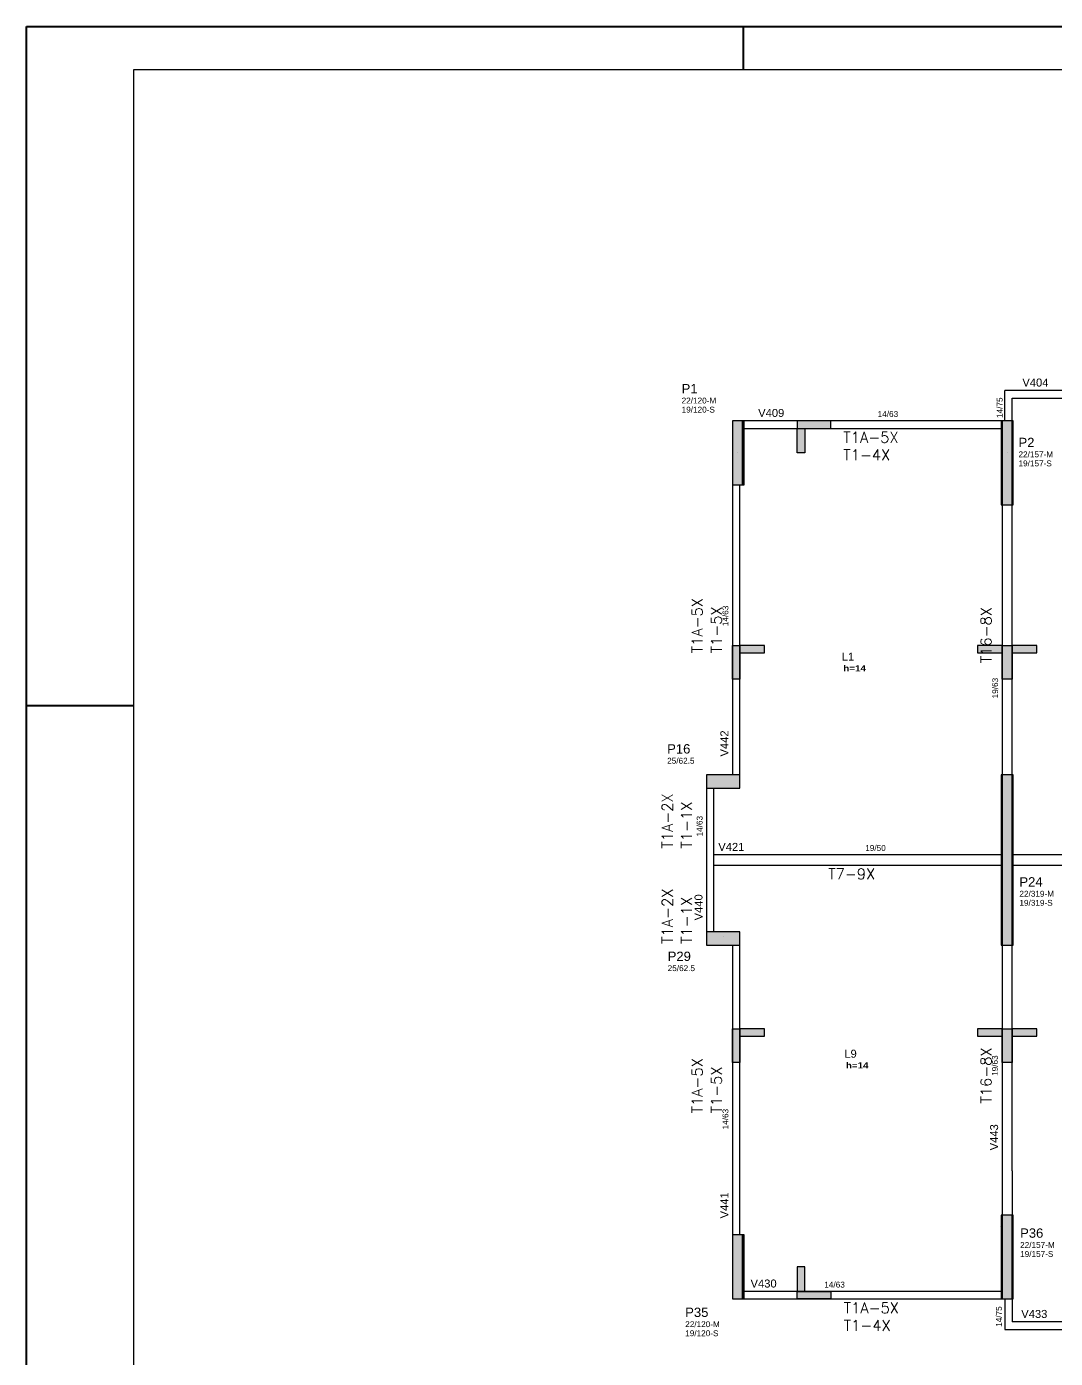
# Model space of a CAD drawing. Extents: x 17311 to 161354, y 153625 to 213544.
# Drawn here: x 17311 to 19239, y 211047 to 213544 of the extents above; entities that cross this region are included whole.
import ezdxf

# ---------------------------------------------------------------- set-up
doc = ezdxf.new("R2010")
doc.units = 0
doc.layers.get('0').update_dxf_attribs({"linetype": 'CONTINUOUS'})
for name, color, linetype in [('8', 111, 'CONTINUOUS'), ('MTH-DIM-PILAR', 3, 'CONTINUOUS'), ('MTH-DIM-VIGA', 3, 'CONTINUOUS'), ('MTH-FACE-VIGA', 7, 'CONTINUOUS'), ('MTH-LINHA-SEÇÃO', 16, 'CONTINUOUS'), ('MTH-PILAR-SEGUE', 5, 'CONTINUOUS'), ('MTH-SOMBRA21', 150, 'CONTINUOUS'), ('MTH-SOMBRA25', 253, 'CONTINUOUS'), ('MTH-TIT1-PILAR', 5, 'CONTINUOUS'), ('MTH-TIT1-VIGA', 5, 'CONTINUOUS'), ('MTH-TXT-NEGRITO', 5, 'CONTINUOUS')]:
    doc.layers.add(name, color=color, linetype=linetype)
doc.layers.add('FOLHA', color=255, linetype='CONTINUOUS', lineweight=40)
doc.styles.get("Standard").update_dxf_attribs({"font": 'ROMANS.SHX'})
doc.styles.add('TQS_ARIAL', font='arial.ttf')
doc.styles.add('TQS_ARIAL_BLACK', font='ariblk.ttf')

msp = doc.modelspace()

# ---------------------------------------------------------------- linework, layer by layer
at = {"color": 30}
for p, q in [((17511.8, 213463.46), (24239.28, 213463.46)), ((17511.8, 205180.82), (17511.8, 213463.46))]:
    msp.add_line(p, q, dxfattribs=at)
at = {"layer": 'FOLHA'}
for p, q in [((17310.62, 213543.93), (24319.75, 213543.93)), ((17310.62, 205100.34), (17310.62, 213543.93)), ((18654.51, 213463.46), (18654.51, 213543.93)), ((17511.8, 212270.42), (17310.62, 212270.42))]:
    msp.add_line(p, q, dxfattribs=at)
at = {"layer": 'MTH-FACE-VIGA', "linetype": 'Continuous'}
for p, q in [((19432.94, 212861.73), (19143.94, 212861.73)), ((19143.94, 212804.73), (19143.94, 212861.73)), ((19157.94, 212847.73), (19432.94, 212847.73)), ((19157.94, 212804.73), (19157.94, 212847.73)), ((18652.44, 212800.45), (18655.41, 212803.42)), ((18655.41, 212803.42), (18655.44, 212803.45)), ((19138.94, 212804.73), (18655.44, 212804.73)), ((19137.44, 212803.91), (19138.27, 212804.73)), ((19157.94, 212803.91), (19158.77, 212804.73)), ((18652.44, 212793.38), (18655.23, 212796.17)), ((18652.44, 212786.31), (18655.05, 212788.91)), ((18652.44, 212779.24), (18654.87, 212781.66)), ((18654.87, 212781.66), (18655.44, 212782.24)), ((18655.05, 212788.91), (18655.44, 212789.31)), ((18655.23, 212796.17), (18655.44, 212796.38)), ((18655.44, 212790.73), (19137.44, 212790.73)), ((19137.44, 212796.83), (19138.88, 212798.27)), ((19137.44, 212789.76), (19138.82, 212791.13)), ((19137.44, 212782.69), (19138.75, 212783.99)), ((19137.44, 212775.62), (19138.68, 212776.86)), ((19138.68, 212776.86), (19138.94, 212777.12)), ((19138.75, 212783.99), (19138.94, 212784.19)), ((19138.82, 212791.13), (19138.94, 212791.26)), ((19138.88, 212798.27), (19138.94, 212798.33)), ((19157.94, 212796.83), (19159.38, 212798.27)), ((19157.94, 212789.76), (19159.32, 212791.13)), ((19157.94, 212782.69), (19159.25, 212783.99)), ((19157.94, 212775.62), (19159.18, 212776.86)), ((19159.18, 212776.86), (19159.44, 212777.12)), ((19159.25, 212783.99), (19159.44, 212784.19)), ((19159.32, 212791.13), (19159.44, 212791.26)), ((19159.38, 212798.27), (19159.44, 212798.33)), ((18652.44, 212772.17), (18654.69, 212774.41)), ((18652.44, 212765.1), (18654.51, 212767.16)), ((18652.44, 212758.03), (18654.32, 212759.9)), ((18652.44, 212750.95), (18654.14, 212752.65)), ((18654.14, 212752.65), (18655.44, 212753.95)), ((18654.32, 212759.9), (18655.44, 212761.03)), ((18654.51, 212767.16), (18655.44, 212768.1)), ((18654.69, 212774.41), (18655.44, 212775.17)), ((19137.44, 212768.55), (19138.61, 212769.72)), ((19137.44, 212761.48), (19138.54, 212762.58)), ((19137.44, 212754.41), (19138.47, 212755.44)), ((19138.47, 212755.44), (19138.94, 212755.91)), ((19138.54, 212762.58), (19138.94, 212762.98)), ((19138.61, 212769.72), (19138.94, 212770.05)), ((19157.94, 212768.55), (19159.11, 212769.72)), ((19157.94, 212761.48), (19159.04, 212762.58)), ((19157.94, 212754.41), (19158.97, 212755.44)), ((19158.97, 212755.44), (19159.44, 212755.91)), ((19159.04, 212762.58), (19159.44, 212762.98)), ((19159.11, 212769.72), (19159.44, 212770.05)), ((18652.44, 212743.88), (18653.96, 212745.4)), ((18652.44, 212736.81), (18653.78, 212738.15)), ((18652.44, 212729.74), (18653.6, 212730.9)), ((18653.6, 212730.9), (18655.44, 212732.74)), ((18653.78, 212738.15), (18655.44, 212739.81)), ((18653.96, 212745.4), (18655.44, 212746.88)), ((19137.44, 212747.34), (19138.41, 212748.3)), ((19137.44, 212740.27), (19138.34, 212741.16)), ((19137.44, 212733.2), (19138.27, 212734.02)), ((19137.44, 212726.12), (19138.2, 212726.88)), ((19138.2, 212726.88), (19138.94, 212727.62)), ((19138.27, 212734.02), (19138.94, 212734.7)), ((19138.34, 212741.16), (19138.94, 212741.77)), ((19138.41, 212748.3), (19138.94, 212748.84)), ((19157.94, 212747.34), (19158.91, 212748.3)), ((19157.94, 212740.27), (19158.84, 212741.16)), ((19157.94, 212733.2), (19158.77, 212734.02)), ((19157.94, 212726.12), (19158.7, 212726.88)), ((19158.7, 212726.88), (19159.44, 212727.62)), ((19158.77, 212734.02), (19159.44, 212734.7)), ((19158.84, 212741.16), (19159.44, 212741.77)), ((19158.91, 212748.3), (19159.44, 212748.84)), ((18652.44, 212722.67), (18653.42, 212723.64)), ((18652.44, 212715.6), (18653.24, 212716.39)), ((18652.44, 212708.53), (18653.06, 212709.14)), ((18652.44, 212701.46), (18652.87, 212701.89)), ((18652.87, 212701.89), (18655.44, 212704.46)), ((18653.06, 212709.14), (18655.44, 212711.53)), ((18653.24, 212716.39), (18655.44, 212718.6)), ((18653.42, 212723.64), (18655.44, 212725.67)), ((19137.44, 212719.05), (19138.13, 212719.74)), ((19137.44, 212711.98), (19138.06, 212712.6)), ((19137.44, 212704.91), (19138, 212705.46)), ((19138, 212705.46), (19138.94, 212706.41)), ((19138.06, 212712.6), (19138.94, 212713.48)), ((19138.13, 212719.74), (19138.94, 212720.55)), ((19157.94, 212719.05), (19158.63, 212719.74)), ((19157.94, 212711.98), (19158.56, 212712.6)), ((19157.94, 212704.91), (19158.5, 212705.46)), ((19158.5, 212705.46), (19159.44, 212706.41)), ((19158.56, 212712.6), (19159.44, 212713.48)), ((19158.63, 212719.74), (19159.44, 212720.55)), ((18633.44, 212684.73), (18633.44, 212141.23)), ((18647.44, 212141.23), (18647.44, 212684.73)), ((18652.44, 212694.39), (18652.69, 212694.63)), ((18652.44, 212687.31), (18652.51, 212687.38)), ((18652.51, 212687.38), (18655.44, 212690.31)), ((18652.69, 212694.63), (18655.44, 212697.39)), ((19137.44, 212697.84), (19137.93, 212698.32)), ((19137.44, 212690.77), (19137.86, 212691.18)), ((19137.44, 212683.7), (19137.79, 212684.04)), ((19137.44, 212676.63), (19137.72, 212676.91)), ((19137.72, 212676.91), (19138.94, 212678.13)), ((19137.79, 212684.04), (19138.94, 212685.2)), ((19137.86, 212691.18), (19138.94, 212692.27)), ((19137.93, 212698.32), (19138.94, 212699.34)), ((19157.94, 212697.84), (19158.43, 212698.32)), ((19157.94, 212690.77), (19158.36, 212691.18)), ((19157.94, 212683.7), (19158.29, 212684.04)), ((19157.94, 212676.63), (19158.22, 212676.91)), ((19158.22, 212676.91), (19159.44, 212678.13)), ((19158.29, 212684.04), (19159.44, 212685.2)), ((19158.36, 212691.18), (19159.44, 212692.27)), ((19158.43, 212698.32), (19159.44, 212699.34)), ((19137.44, 212669.56), (19137.66, 212669.77)), ((19137.44, 212662.48), (19137.59, 212662.63)), ((19137.44, 212655.41), (19137.52, 212655.49)), ((19137.52, 212655.49), (19138.94, 212656.91)), ((19137.59, 212662.63), (19138.94, 212663.98)), ((19137.66, 212669.77), (19138.94, 212671.06)), ((19157.94, 212669.56), (19158.16, 212669.77)), ((19157.94, 212662.48), (19158.09, 212662.63)), ((19157.94, 212655.41), (19158.02, 212655.49)), ((19158.02, 212655.49), (19159.44, 212656.91)), ((19158.09, 212662.63), (19159.44, 212663.98)), ((19158.16, 212669.77), (19159.44, 212671.06)), ((19137.45, 212648.35), (19138.94, 212649.84)), ((19138.94, 212647.73), (19138.94, 212141.23)), ((19157.94, 212564.73), (19157.94, 212647.73)), ((19157.95, 212648.35), (19159.44, 212649.84)), ((19157.94, 212141.23), (19157.94, 212564.73)), ((19137.44, 212139.94), (19138.73, 212141.23)), ((19137.44, 212132.87), (19138.91, 212134.34)), ((19137.44, 212125.8), (19138.88, 212127.23)), ((19138.88, 212127.23), (19138.94, 212127.3)), ((19138.91, 212134.34), (19138.94, 212134.37)), ((19157.94, 212139.23), (19159.44, 212140.72)), ((19157.94, 212132.15), (19159.41, 212133.62)), ((19159.41, 212133.62), (19159.44, 212133.65)), ((18584.94, 212116.23), (18584.94, 211847.23)), ((18598.94, 211847.23), (18598.94, 212116.23)), ((19137.44, 212118.73), (19138.85, 212120.13)), ((19137.44, 212111.65), (19138.81, 212113.02)), ((19137.44, 212104.58), (19138.78, 212105.92)), ((19138.78, 212105.92), (19138.94, 212106.08)), ((19138.81, 212113.02), (19138.94, 212113.15)), ((19138.85, 212120.13), (19138.94, 212120.23)), ((19157.94, 212125.08), (19159.38, 212126.51)), ((19157.94, 212118.01), (19159.34, 212119.41)), ((19157.94, 212110.94), (19159.31, 212112.31)), ((19157.94, 212103.87), (19159.28, 212105.2)), ((19159.28, 212105.2), (19159.44, 212105.37)), ((19159.31, 212112.31), (19159.44, 212112.44)), ((19159.34, 212119.41), (19159.44, 212119.51)), ((19159.38, 212126.51), (19159.44, 212126.58)), ((19137.44, 212097.51), (19138.75, 212098.81)), ((19137.44, 212090.44), (19138.71, 212091.71)), ((19137.44, 212083.37), (19138.68, 212084.6)), ((19137.44, 212076.3), (19138.65, 212077.5)), ((19138.65, 212077.5), (19138.94, 212077.8)), ((19138.68, 212084.6), (19138.94, 212084.87)), ((19138.71, 212091.71), (19138.94, 212091.94)), ((19138.75, 212098.81), (19138.94, 212099.01)), ((19157.94, 212096.8), (19159.24, 212098.1)), ((19157.94, 212089.73), (19159.21, 212090.99)), ((19157.94, 212082.66), (19159.18, 212083.89)), ((19159.14, 212076.78), (19159.44, 212077.09)), ((19159.18, 212083.89), (19159.44, 212084.16)), ((19159.21, 212090.99), (19159.44, 212091.23)), ((19159.24, 212098.1), (19159.44, 212098.3)), ((19137.44, 212069.23), (19138.61, 212070.4)), ((19137.44, 212062.16), (19138.58, 212063.29)), ((19137.44, 212055.09), (19138.55, 212056.19)), ((19138.55, 212056.19), (19138.94, 212056.59)), ((19138.58, 212063.29), (19138.94, 212063.66)), ((19138.61, 212070.4), (19138.94, 212070.73)), ((19157.94, 212075.59), (19159.14, 212076.78)), ((19157.94, 212068.51), (19159.11, 212069.68)), ((19157.94, 212061.44), (19159.08, 212062.57)), ((19157.94, 212054.37), (19159.04, 212055.47)), ((19159.04, 212055.47), (19159.44, 212055.87)), ((19159.08, 212062.57), (19159.44, 212062.94)), ((19159.11, 212069.68), (19159.44, 212070.01)), ((19137.44, 212048.01), (19138.51, 212049.08)), ((19137.44, 212040.94), (19138.48, 212041.98)), ((19137.44, 212033.87), (19138.44, 212034.87)), ((19137.44, 212026.8), (19138.41, 212027.77)), ((19138.41, 212027.77), (19138.94, 212028.3)), ((19138.44, 212034.87), (19138.94, 212035.37)), ((19138.48, 212041.98), (19138.94, 212042.44)), ((19138.51, 212049.08), (19138.94, 212049.51)), ((19157.94, 212047.3), (19159.01, 212048.37)), ((19157.94, 212040.23), (19158.97, 212041.26)), ((19157.94, 212033.16), (19158.94, 212034.16)), ((19157.94, 212026.09), (19158.91, 212027.05)), ((19158.91, 212027.05), (19159.44, 212027.59)), ((19158.94, 212034.16), (19159.44, 212034.66)), ((19158.97, 212041.26), (19159.44, 212041.73)), ((19159.01, 212048.37), (19159.44, 212048.8)), ((19137.44, 212019.73), (19138.38, 212020.66)), ((19137.44, 212012.66), (19138.34, 212013.56)), ((19137.44, 212005.59), (19138.31, 212006.45)), ((19138.31, 212006.45), (19138.94, 212007.09)), ((19138.34, 212013.56), (19138.94, 212014.16)), ((19138.38, 212020.66), (19138.94, 212021.23)), ((19157.94, 212019.02), (19158.87, 212019.95)), ((19157.94, 212011.95), (19158.84, 212012.84)), ((19157.94, 212004.88), (19158.81, 212005.74)), ((19158.81, 212005.74), (19159.44, 212006.38)), ((19158.84, 212012.84), (19159.44, 212013.45)), ((19158.87, 212019.95), (19159.44, 212020.52)), ((19137.44, 211991.23), (18598.94, 211991.23)), ((19137.44, 211998.52), (19138.28, 211999.35)), ((19137.44, 211991.45), (19138.24, 211992.25)), ((19137.44, 211984.38), (19138.21, 211985.14)), ((19137.44, 211977.3), (19138.18, 211978.04)), ((19138.18, 211978.04), (19138.94, 211978.8)), ((19138.21, 211985.14), (19138.94, 211985.88)), ((19138.24, 211992.25), (19138.94, 211992.95)), ((19138.28, 211999.35), (19138.94, 212000.02)), ((19157.94, 211997.8), (19158.77, 211998.63)), ((19157.94, 211990.73), (19158.74, 211991.53)), ((19157.94, 211983.66), (19158.71, 211984.42)), ((19157.94, 211976.59), (19158.67, 211977.32)), ((19158.67, 211977.32), (19159.44, 211978.09)), ((19158.71, 211984.42), (19159.44, 211985.16)), ((19158.74, 211991.53), (19159.44, 211992.23)), ((19158.77, 211998.63), (19159.44, 211999.3)), ((19473.94, 211991.23), (19159.44, 211991.23)), ((18598.94, 211972.23), (19137.44, 211972.23)), ((19137.44, 211970.23), (19138.14, 211970.93)), ((19137.44, 211963.16), (19138.11, 211963.83)), ((19137.44, 211956.09), (19138.08, 211956.72)), ((19138.08, 211956.72), (19138.94, 211957.59)), ((19138.11, 211963.83), (19138.94, 211964.66)), ((19138.14, 211970.93), (19138.94, 211971.73)), ((19157.94, 211969.52), (19158.64, 211970.22)), ((19157.94, 211962.45), (19158.61, 211963.11)), ((19157.94, 211955.38), (19158.57, 211956.01)), ((19158.57, 211956.01), (19159.44, 211956.88)), ((19158.61, 211963.11), (19159.44, 211963.95)), ((19158.64, 211970.22), (19159.44, 211971.02)), ((19159.44, 211972.23), (19473.94, 211972.23)), ((19137.44, 211949.02), (19138.04, 211949.62)), ((19137.44, 211941.95), (19138.01, 211942.51)), ((19137.44, 211934.88), (19137.98, 211935.41)), ((19137.44, 211927.81), (19137.94, 211928.31)), ((19137.94, 211928.31), (19138.94, 211929.31)), ((19137.98, 211935.41), (19138.94, 211936.38)), ((19138.01, 211942.51), (19138.94, 211943.45)), ((19138.04, 211949.62), (19138.94, 211950.52)), ((19157.94, 211948.31), (19158.54, 211948.9)), ((19157.94, 211941.24), (19158.51, 211941.8)), ((19157.94, 211934.16), (19158.47, 211934.69)), ((19157.94, 211927.09), (19158.44, 211927.59)), ((19158.44, 211927.59), (19159.44, 211928.59)), ((19158.47, 211934.69), (19159.44, 211935.66)), ((19158.51, 211941.8), (19159.44, 211942.74)), ((19158.54, 211948.9), (19159.44, 211949.81)), ((19137.44, 211920.74), (19137.91, 211921.2)), ((19137.44, 211913.66), (19137.88, 211914.1)), ((19137.44, 211906.59), (19137.84, 211906.99)), ((19137.84, 211906.99), (19138.94, 211908.09)), ((19137.88, 211914.1), (19138.94, 211915.16)), ((19137.91, 211921.2), (19138.94, 211922.24)), ((19157.94, 211920.02), (19158.41, 211920.48)), ((19157.94, 211912.95), (19158.37, 211913.38)), ((19157.94, 211905.88), (19158.34, 211906.28)), ((19158.34, 211906.28), (19159.44, 211907.38)), ((19158.37, 211913.38), (19159.44, 211914.45)), ((19158.41, 211920.48), (19159.44, 211921.52)), ((19137.44, 211899.52), (19137.81, 211899.89)), ((19137.44, 211892.45), (19137.78, 211892.78)), ((19137.44, 211885.38), (19137.74, 211885.68)), ((19137.44, 211878.31), (19137.71, 211878.57)), ((19137.71, 211878.57), (19138.94, 211879.81)), ((19137.74, 211885.68), (19138.94, 211886.88)), ((19137.78, 211892.78), (19138.94, 211893.95)), ((19137.81, 211899.89), (19138.94, 211901.02)), ((19157.94, 211898.81), (19158.31, 211899.17)), ((19157.94, 211891.74), (19158.27, 211892.07)), ((19157.94, 211884.67), (19158.24, 211884.96)), ((19157.94, 211877.6), (19158.21, 211877.86)), ((19158.21, 211877.86), (19159.44, 211879.1)), ((19158.24, 211884.96), (19159.44, 211886.17)), ((19158.27, 211892.07), (19159.44, 211893.24)), ((19158.31, 211899.17), (19159.44, 211900.31)), ((19137.44, 211871.24), (19137.68, 211871.47)), ((19137.44, 211864.17), (19137.64, 211864.37)), ((19137.44, 211857.1), (19137.61, 211857.26)), ((19137.61, 211857.26), (19138.94, 211858.6)), ((19137.64, 211864.37), (19138.94, 211865.67)), ((19137.68, 211871.47), (19138.94, 211872.74)), ((19157.94, 211870.53), (19158.17, 211870.75)), ((19157.94, 211863.45), (19158.14, 211863.65)), ((19157.94, 211856.38), (19158.11, 211856.54)), ((19158.11, 211856.54), (19159.44, 211857.88)), ((19158.14, 211863.65), (19159.44, 211864.95)), ((19158.17, 211870.75), (19159.44, 211872.03)), ((19137.44, 211850.03), (19137.58, 211850.16)), ((19137.44, 211842.95), (19137.54, 211843.05)), ((19137.44, 211835.88), (19137.51, 211835.95)), ((19137.44, 211828.81), (19137.48, 211828.84)), ((19137.48, 211828.84), (19138.94, 211830.31)), ((19137.51, 211835.95), (19138.94, 211837.38)), ((19137.54, 211843.05), (19138.94, 211844.45)), ((19137.58, 211850.16), (19138.94, 211851.53)), ((19157.94, 211849.31), (19158.07, 211849.44)), ((19157.94, 211842.24), (19158.04, 211842.34)), ((19157.94, 211835.17), (19158.01, 211835.23)), ((19157.94, 211828.1), (19157.97, 211828.13)), ((19157.97, 211828.13), (19159.44, 211829.6)), ((19158.01, 211835.23), (19159.44, 211836.67)), ((19158.04, 211842.34), (19159.44, 211843.74)), ((19158.07, 211849.44), (19159.44, 211850.81)), ((18633.44, 211822.23), (18633.44, 211278.73)), ((18647.44, 211278.73), (18647.44, 211822.23)), ((19137.93, 211822.23), (19138.94, 211823.24)), ((19138.94, 211822.23), (19138.94, 211315.73)), ((19157.94, 211398.73), (19157.94, 211822.23)), ((19159.15, 211822.23), (19159.44, 211822.53)), ((19157.94, 211398.73), (19157.94, 211315.73)), ((19137.44, 211314.91), (19138.27, 211315.73)), ((19137.44, 211307.83), (19138.88, 211309.27)), ((19138.88, 211309.27), (19138.94, 211309.33)), ((19157.94, 211314.91), (19158.77, 211315.73)), ((19157.94, 211307.83), (19159.38, 211309.27)), ((19159.38, 211309.27), (19159.44, 211309.33)), ((19137.44, 211300.76), (19138.82, 211302.13)), ((19137.44, 211293.69), (19138.75, 211294.99)), ((19137.44, 211286.62), (19138.68, 211287.86)), ((19137.44, 211279.55), (19138.61, 211280.72)), ((19138.61, 211280.72), (19138.94, 211281.05)), ((19138.68, 211287.86), (19138.94, 211288.12)), ((19138.75, 211294.99), (19138.94, 211295.19)), ((19138.82, 211302.13), (19138.94, 211302.26)), ((19157.94, 211300.76), (19159.32, 211302.13)), ((19157.94, 211293.69), (19159.25, 211294.99)), ((19157.94, 211286.62), (19159.18, 211287.86)), ((19157.94, 211279.55), (19159.11, 211280.72)), ((19159.11, 211280.72), (19159.44, 211281.05)), ((19159.18, 211287.86), (19159.44, 211288.12)), ((19159.25, 211294.99), (19159.44, 211295.19)), ((19159.32, 211302.13), (19159.44, 211302.26)), ((18652.44, 211274.45), (18655.41, 211277.42)), ((18652.44, 211267.38), (18655.23, 211270.17)), ((18652.44, 211260.31), (18655.05, 211262.91)), ((18652.44, 211253.24), (18654.87, 211255.66)), ((18654.87, 211255.66), (18655.44, 211256.24)), ((18655.05, 211262.91), (18655.44, 211263.31)), ((18655.23, 211270.17), (18655.44, 211270.38)), ((18655.41, 211277.42), (18655.44, 211277.45)), ((19137.44, 211272.48), (19138.54, 211273.58)), ((19137.44, 211265.41), (19138.47, 211266.44)), ((19137.44, 211258.34), (19138.41, 211259.3)), ((19138.41, 211259.3), (19138.94, 211259.84)), ((19138.47, 211266.44), (19138.94, 211266.91)), ((19138.54, 211273.58), (19138.94, 211273.98)), ((19157.94, 211272.48), (19159.04, 211273.58)), ((19157.94, 211265.41), (19158.97, 211266.44)), ((19157.94, 211258.34), (19158.91, 211259.3)), ((19158.91, 211259.3), (19159.44, 211259.84)), ((19158.97, 211266.44), (19159.44, 211266.91)), ((19159.04, 211273.58), (19159.44, 211273.98)), ((18652.44, 211246.17), (18654.69, 211248.41)), ((18652.44, 211239.1), (18654.51, 211241.16)), ((18652.44, 211232.03), (18654.32, 211233.9)), ((18654.32, 211233.9), (18655.44, 211235.03)), ((18654.51, 211241.16), (18655.44, 211242.1)), ((18654.69, 211248.41), (18655.44, 211249.17)), ((19137.44, 211251.27), (19138.34, 211252.16)), ((19137.44, 211244.2), (19138.27, 211245.02)), ((19137.44, 211237.12), (19138.2, 211237.88)), ((19137.44, 211230.05), (19138.13, 211230.74)), ((19138.13, 211230.74), (19138.94, 211231.55)), ((19138.2, 211237.88), (19138.94, 211238.62)), ((19138.27, 211245.02), (19138.94, 211245.7)), ((19138.34, 211252.16), (19138.94, 211252.77)), ((19157.94, 211251.27), (19158.84, 211252.16)), ((19157.94, 211244.2), (19158.77, 211245.02)), ((19157.94, 211237.12), (19158.7, 211237.88)), ((19157.94, 211230.05), (19158.63, 211230.74)), ((19158.63, 211230.74), (19159.44, 211231.55)), ((19158.7, 211237.88), (19159.44, 211238.62)), ((19158.77, 211245.02), (19159.44, 211245.7)), ((19158.84, 211252.16), (19159.44, 211252.77)), ((18652.44, 211224.95), (18654.14, 211226.65)), ((18652.44, 211217.88), (18653.96, 211219.4)), ((18652.44, 211210.81), (18653.78, 211212.15)), ((18652.44, 211203.74), (18653.6, 211204.9)), ((18653.6, 211204.9), (18655.44, 211206.74)), ((18653.78, 211212.15), (18655.44, 211213.81)), ((18653.96, 211219.4), (18655.44, 211220.88)), ((18654.14, 211226.65), (18655.44, 211227.95)), ((19137.44, 211222.98), (19138.06, 211223.6)), ((19137.44, 211215.91), (19138, 211216.46)), ((19137.44, 211208.84), (19137.93, 211209.32)), ((19137.86, 211202.18), (19138.94, 211203.27)), ((19137.93, 211209.32), (19138.94, 211210.34)), ((19138, 211216.46), (19138.94, 211217.41)), ((19138.06, 211223.6), (19138.94, 211224.48)), ((19157.94, 211222.98), (19158.56, 211223.6)), ((19157.94, 211215.91), (19158.5, 211216.46)), ((19157.94, 211208.84), (19158.43, 211209.32)), ((19158.36, 211202.18), (19159.44, 211203.27)), ((19158.43, 211209.32), (19159.44, 211210.34)), ((19158.5, 211216.46), (19159.44, 211217.41)), ((19158.56, 211223.6), (19159.44, 211224.48)), ((18652.44, 211196.67), (18653.42, 211197.64)), ((18652.44, 211189.6), (18653.24, 211190.39)), ((18652.44, 211182.53), (18653.06, 211183.14)), ((18652.87, 211175.89), (18655.44, 211178.46)), ((18653.06, 211183.14), (18655.44, 211185.53)), ((18653.24, 211190.39), (18655.44, 211192.6)), ((18653.42, 211197.64), (18655.44, 211199.67)), ((19137.44, 211201.77), (19137.86, 211202.18)), ((19137.44, 211194.7), (19137.79, 211195.04)), ((19137.44, 211187.63), (19137.72, 211187.91)), ((19137.44, 211180.56), (19137.66, 211180.77)), ((19137.66, 211180.77), (19138.94, 211182.06)), ((19137.72, 211187.91), (19138.94, 211189.13)), ((19137.79, 211195.04), (19138.94, 211196.2)), ((19157.94, 211201.77), (19158.36, 211202.18)), ((19157.94, 211194.7), (19158.29, 211195.04)), ((19157.94, 211187.63), (19158.22, 211187.91)), ((19157.94, 211180.56), (19158.16, 211180.77)), ((19158.16, 211180.77), (19159.44, 211182.06)), ((19158.22, 211187.91), (19159.44, 211189.13)), ((19158.29, 211195.04), (19159.44, 211196.2)), ((18652.44, 211175.46), (18652.87, 211175.89)), ((18652.44, 211168.39), (18652.69, 211168.63)), ((18652.44, 211161.31), (18652.51, 211161.38)), ((18652.51, 211161.38), (18655.44, 211164.31)), ((18652.69, 211168.63), (18655.44, 211171.39)), ((19138.94, 211172.73), (18655.44, 211172.73)), ((18655.44, 211158.73), (19138.94, 211158.73)), ((19137.44, 211173.48), (19137.59, 211173.63)), ((19137.44, 211166.41), (19137.52, 211166.49)), ((19137.45, 211159.35), (19138.94, 211160.84)), ((19137.52, 211166.49), (19138.94, 211167.91)), ((19137.59, 211173.63), (19138.94, 211174.98)), ((19143.94, 211158.73), (19143.94, 211101.73)), ((19157.94, 211173.48), (19158.09, 211173.63)), ((19157.94, 211166.41), (19158.02, 211166.49)), ((19157.94, 211158.73), (19157.94, 211115.73)), ((19157.95, 211159.35), (19159.44, 211160.84)), ((19158.02, 211166.49), (19159.44, 211167.91)), ((19158.09, 211173.63), (19159.44, 211174.98)), ((19432.94, 211115.73), (19157.94, 211115.73)), ((19143.94, 211101.73), (19432.94, 211101.73))]:
    msp.add_line(p, q, dxfattribs=at)
for points in [[(18655.44, 212804.73), (18652.44, 212804.73), (18652.44, 212684.73), (18655.44, 212684.73), (18655.44, 212804.73)], [(19138.94, 212804.73), (19137.44, 212804.73), (19137.44, 212647.73), (19138.94, 212647.73), (19138.94, 212804.73)], [(19159.44, 212804.73), (19157.94, 212804.73), (19157.94, 212647.73), (19159.44, 212647.73), (19159.44, 212804.73)], [(19138.94, 212141.23), (19137.44, 212141.23), (19137.44, 211822.23), (19138.94, 211822.23), (19138.94, 212141.23)], [(19159.44, 212141.23), (19157.94, 212141.23), (19157.94, 211822.23), (19159.44, 211822.23), (19159.44, 212141.23)], [(19138.94, 211315.73), (19137.44, 211315.73), (19137.44, 211158.73), (19138.94, 211158.73), (19138.94, 211315.73)], [(19159.44, 211315.73), (19157.94, 211315.73), (19157.94, 211158.73), (19159.44, 211158.73), (19159.44, 211315.73)], [(18655.44, 211278.73), (18652.44, 211278.73), (18652.44, 211158.73), (18655.44, 211158.73), (18655.44, 211278.73)]]:
    msp.add_lwpolyline(points, dxfattribs=at)
at = {"layer": 'MTH-LINHA-SEÇÃO', "linetype": 'Continuous'}
for points in [[(18818.09, 212804.73), (18755.09, 212804.73), (18755.09, 212790.73), (18818.09, 212790.73), (18818.09, 212804.73)], [(18755.09, 212744.73), (18755.09, 212790.73), (18769.09, 212790.73), (18769.09, 212744.73), (18755.09, 212744.73)], [(18633.44, 212320.79), (18633.44, 212383.79), (18647.44, 212383.79), (18647.44, 212320.79), (18633.44, 212320.79)], [(18693.44, 212383.79), (18647.44, 212383.79), (18647.44, 212369.79), (18693.44, 212369.79), (18693.44, 212383.79)], [(19138.94, 212383.79), (19092.94, 212383.79), (19092.94, 212369.79), (19138.94, 212369.79), (19138.94, 212383.79)], [(19138.94, 212320.79), (19138.94, 212383.79), (19157.94, 212383.79), (19157.94, 212320.79), (19138.94, 212320.79)], [(19203.94, 212383.79), (19157.94, 212383.79), (19157.94, 212369.79), (19203.94, 212369.79), (19203.94, 212383.79)], [(18633.44, 211602.26), (18633.44, 211665.26), (18647.44, 211665.26), (18647.44, 211602.26), (18633.44, 211602.26)], [(18693.44, 211665.26), (18647.44, 211665.26), (18647.44, 211651.26), (18693.44, 211651.26), (18693.44, 211665.26)], [(19138.94, 211665.26), (19092.94, 211665.26), (19092.94, 211651.26), (19138.94, 211651.26), (19138.94, 211665.26)], [(19138.94, 211602.26), (19138.94, 211665.26), (19157.94, 211665.26), (19157.94, 211602.26), (19138.94, 211602.26)], [(19203.94, 211665.26), (19157.94, 211665.26), (19157.94, 211651.26), (19203.94, 211651.26), (19203.94, 211665.26)], [(18755.09, 211218.73), (18755.09, 211172.73), (18769.09, 211172.73), (18769.09, 211218.73), (18755.09, 211218.73)], [(18818.09, 211158.73), (18755.09, 211158.73), (18755.09, 211172.73), (18818.09, 211172.73), (18818.09, 211158.73)]]:
    msp.add_lwpolyline(points, dxfattribs=at)
at = {"layer": 'MTH-PILAR-SEGUE', "linetype": 'Continuous'}
for p, q in [((18642.94, 212744.73), (18642.94, 212744.73)), ((19148.44, 212744.73), (19148.44, 212744.73)), ((18616.19, 211837.73), (18616.19, 211837.73))]:
    msp.add_line(p, q, dxfattribs=at)
for points in [[(18633.44, 212684.73), (18652.44, 212684.73), (18652.44, 212804.73), (18633.44, 212804.73), (18633.44, 212684.73)], [(19138.94, 212647.73), (19157.94, 212647.73), (19157.94, 212804.73), (19138.94, 212804.73), (19138.94, 212647.73)], [(18647.44, 212116.23), (18647.44, 212141.23), (18584.94, 212141.23), (18584.94, 212116.23), (18647.44, 212116.23)], [(19138.94, 211822.23), (19157.94, 211822.23), (19157.94, 212141.23), (19138.94, 212141.23), (19138.94, 211822.23)], [(18647.44, 211822.23), (18647.44, 211847.23), (18584.94, 211847.23), (18584.94, 211822.23), (18647.44, 211822.23)], [(19138.94, 211158.73), (19157.94, 211158.73), (19157.94, 211315.73), (19138.94, 211315.73), (19138.94, 211158.73)], [(18633.44, 211158.73), (18652.44, 211158.73), (18652.44, 211278.73), (18633.44, 211278.73), (18633.44, 211158.73)]]:
    msp.add_lwpolyline(points, dxfattribs=at)
at = {"layer": 'MTH-SOMBRA21', "linetype": 'Continuous'}
for points in [[(18818.09, 212804.73), (18755.09, 212804.73), (18755.09, 212790.73)], [(18818.09, 212804.73), (18755.09, 212790.73), (18818.09, 212790.73)], [(18818.09, 212804.73), (18818.09, 212790.73), (18818.09, 212804.73)], [(18755.09, 212744.73), (18755.09, 212790.73), (18769.09, 212790.73)], [(18755.09, 212744.73), (18769.09, 212790.73), (18769.09, 212744.73)], [(18755.09, 212744.73), (18769.09, 212744.73), (18755.09, 212744.73)], [(18633.44, 212320.79), (18633.44, 212383.79), (18647.44, 212383.79)], [(18633.44, 212320.79), (18647.44, 212383.79), (18647.44, 212320.79)], [(18693.44, 212383.79), (18647.44, 212383.79), (18647.44, 212369.79)], [(18693.44, 212383.79), (18647.44, 212369.79), (18693.44, 212369.79)], [(18693.44, 212383.79), (18693.44, 212369.79), (18693.44, 212383.79)], [(19138.94, 212383.79), (19092.94, 212383.79), (19092.94, 212369.79)], [(19138.94, 212383.79), (19092.94, 212369.79), (19138.94, 212369.79)], [(19138.94, 212383.79), (19138.94, 212369.79), (19138.94, 212383.79)], [(19138.94, 212320.79), (19138.94, 212383.79), (19157.94, 212383.79)], [(19138.94, 212320.79), (19157.94, 212383.79), (19157.94, 212320.79)], [(19203.94, 212383.79), (19157.94, 212383.79), (19157.94, 212369.79)], [(19203.94, 212383.79), (19157.94, 212369.79), (19203.94, 212369.79)], [(19203.94, 212383.79), (19203.94, 212369.79), (19203.94, 212383.79)], [(18633.44, 212320.79), (18647.44, 212320.79), (18633.44, 212320.79)], [(19138.94, 212320.79), (19157.94, 212320.79), (19138.94, 212320.79)], [(18633.44, 211602.26), (18633.44, 211665.26), (18647.44, 211665.26)], [(18633.44, 211602.26), (18647.44, 211665.26), (18647.44, 211602.26)], [(18693.44, 211665.26), (18647.44, 211665.26), (18647.44, 211651.26)], [(18693.44, 211665.26), (18647.44, 211651.26), (18693.44, 211651.26)], [(18693.44, 211665.26), (18693.44, 211651.26), (18693.44, 211665.26)], [(19138.94, 211665.26), (19092.94, 211665.26), (19092.94, 211651.26)], [(19138.94, 211665.26), (19092.94, 211651.26), (19138.94, 211651.26)], [(19138.94, 211665.26), (19138.94, 211651.26), (19138.94, 211665.26)], [(19138.94, 211602.26), (19138.94, 211665.26), (19157.94, 211665.26)], [(19138.94, 211602.26), (19157.94, 211665.26), (19157.94, 211602.26)], [(19203.94, 211665.26), (19157.94, 211665.26), (19157.94, 211651.26)], [(19203.94, 211665.26), (19157.94, 211651.26), (19203.94, 211651.26)], [(19203.94, 211665.26), (19203.94, 211651.26), (19203.94, 211665.26)], [(18633.44, 211602.26), (18647.44, 211602.26), (18633.44, 211602.26)], [(19138.94, 211602.26), (19157.94, 211602.26), (19138.94, 211602.26)], [(18755.09, 211218.73), (18755.09, 211172.73), (18769.09, 211172.73)], [(18755.09, 211218.73), (18769.09, 211172.73), (18769.09, 211218.73)], [(18755.09, 211218.73), (18769.09, 211218.73), (18755.09, 211218.73)], [(18818.09, 211158.73), (18755.09, 211158.73), (18755.09, 211172.73)], [(18818.09, 211158.73), (18755.09, 211172.73), (18818.09, 211172.73)], [(18818.09, 211158.73), (18818.09, 211172.73), (18818.09, 211158.73)]]:
    msp.add_solid(points, dxfattribs=at)
at = {"layer": 'MTH-SOMBRA25', "linetype": 'Continuous'}
for points in [[(18633.44, 212684.73), (18652.44, 212684.73), (18652.44, 212804.73)], [(18633.44, 212684.73), (18652.44, 212804.73), (18633.44, 212804.73)], [(18633.44, 212684.73), (18633.44, 212804.73), (18633.44, 212684.73)], [(19138.94, 212647.73), (19157.94, 212647.73), (19157.94, 212804.73)], [(19138.94, 212647.73), (19157.94, 212804.73), (19138.94, 212804.73)], [(19138.94, 212647.73), (19138.94, 212804.73), (19138.94, 212647.73)], [(18647.44, 212116.23), (18647.44, 212141.23), (18584.94, 212141.23)], [(18647.44, 212116.23), (18584.94, 212141.23), (18584.94, 212116.23)], [(19138.94, 211822.23), (19157.94, 211822.23), (19157.94, 212141.23)], [(19138.94, 211822.23), (19157.94, 212141.23), (19138.94, 212141.23)], [(19138.94, 211822.23), (19138.94, 212141.23), (19138.94, 211822.23)], [(18647.44, 212116.23), (18584.94, 212116.23), (18647.44, 212116.23)], [(18647.44, 211822.23), (18647.44, 211847.23), (18584.94, 211847.23)], [(18647.44, 211822.23), (18584.94, 211847.23), (18584.94, 211822.23)], [(18647.44, 211822.23), (18584.94, 211822.23), (18647.44, 211822.23)], [(19138.94, 211158.73), (19157.94, 211158.73), (19157.94, 211315.73)], [(19138.94, 211158.73), (19157.94, 211315.73), (19138.94, 211315.73)], [(19138.94, 211158.73), (19138.94, 211315.73), (19138.94, 211158.73)], [(18633.44, 211158.73), (18652.44, 211158.73), (18652.44, 211278.73)], [(18633.44, 211158.73), (18652.44, 211278.73), (18633.44, 211278.73)], [(18633.44, 211158.73), (18633.44, 211278.73), (18633.44, 211158.73)]]:
    msp.add_solid(points, dxfattribs=at)

# ---------------------------------------------------------------- texts
at = {"layer": '8', "color": 1, "linetype": 'Continuous'}
for s, p in [('T1A-5X', (18841.32, 212763.95)), ('T1-4X', (18841.32, 212730.99)), ('T7-9X', (18813.07, 211945.45)), ('T1A-5X', (18842.07, 211131.95)), ('T1-4X', (18842.07, 211098.99))]:
    msp.add_text(s, height=20.16, dxfattribs=at).set_placement(p)
for s, p in [('T1A-5X', (18577.53, 212369.11)), ('T1-5X', (18613.54, 212369.11)), ('T16-8X', (19119.04, 212350.61)), ('T1A-2X', (18521.53, 212003.04)), ('T1-1X', (18557.54, 212003.04)), ('T1A-2X', (18521.53, 211824.58)), ('T1-1X', (18557.54, 211824.58)), ('T16-8X', (19119.04, 211525.11)), ('T1A-5X', (18577.53, 211506.61)), ('T1-5X', (18613.54, 211506.61))]:
    msp.add_text(s, height=20.16, rotation=90, dxfattribs=at).set_placement(p)
at = {"layer": 'MTH-DIM-PILAR', "linetype": 'Continuous', "style": 'TQS_ARIAL'}
for s, p in [('22/120-M', (18538.26, 212837.46)), ('19/120-S', (18538.26, 212820.46)), ('22/157-M', (19169.72, 212736.63)), ('19/157-S', (19169.72, 212719.63)), ('25/62.5', (18511.18, 212162.29)), ('22/319-M', (19171.41, 211912.92)), ('19/319-S', (19171.41, 211895.92)), ('25/62.5', (18512.14, 211773.4)), ('22/157-M', (19172.72, 211254.57)), ('19/157-S', (19172.72, 211237.57)), ('22/120-M', (18544.98, 211106.01)), ('19/120-S', (18544.98, 211089.01))]:
    msp.add_text(s, height=11, dxfattribs=at).set_placement(p)
at = {"layer": 'MTH-DIM-VIGA', "linetype": 'Continuous', "style": 'TQS_ARIAL'}
for s, p in [('14/75', (19139.88, 212810.33)), ('14/63', (18625.94, 212419.98)), ('19/63', (19131.44, 212284.7)), ('14/63', (18577.44, 212025.85)), ('19/63', (19130.94, 211576.99)), ('14/63', (18625.94, 211476.73)), ('14/75', (19138.49, 211106.52))]:
    msp.add_text(s, height=11, rotation=90, dxfattribs=at).set_placement(p)
for s, p in [('14/63', (18905.69, 212812.23)), ('19/50', (18882.41, 211998.73)), ('14/63', (18805.71, 211180.23))]:
    msp.add_text(s, height=11, dxfattribs=at).set_placement(p)
at = {"layer": 'MTH-TIT1-PILAR', "linetype": 'Continuous', "style": 'TQS_ARIAL'}
for s, p in [('P1', (18538.26, 212856.46)), ('P2', (19169.72, 212755.63)), ('P16', (18511.18, 212181.29)), ('P24', (19171.41, 211931.92)), ('P29', (18512.14, 211792.4)), ('P36', (19172.72, 211273.57)), ('P35', (18544.98, 211125.01))]:
    msp.add_text(s, height=17.5, dxfattribs=at).set_placement(p)
at = {"layer": 'MTH-TIT1-VIGA', "linetype": 'Continuous', "style": 'TQS_ARIAL'}
for s, p in [('V404', (19176.94, 212869.23)), ('V409', (18681.74, 212812.23)), ('L1', (18838.47, 212355.38)), ('V421', (18606.96, 211998.73)), ('L9', (18843.25, 211611.03)), ('V430', (18667.44, 211180.23)), ('V433', (19174.85, 211123.23))]:
    msp.add_text(s, height=15, dxfattribs=at).set_placement(p)
for s, p in [('V442', (18625.94, 212175.67)), ('V440', (18577.44, 211868.45)), ('V443', (19131.44, 211437.38)), ('V441', (18625.94, 211309.81))]:
    msp.add_text(s, height=15, rotation=90, dxfattribs=at).set_placement(p)
at = {"layer": 'MTH-TXT-NEGRITO', "color": 3, "linetype": 'Continuous', "style": 'TQS_ARIAL_BLACK'}
for p in [(18841.28, 212335.22), (18846.07, 211590.88)]:
    msp.add_text('h=14', height=11.5, dxfattribs=at).set_placement(p)

doc.saveas('drawing.dxf')
